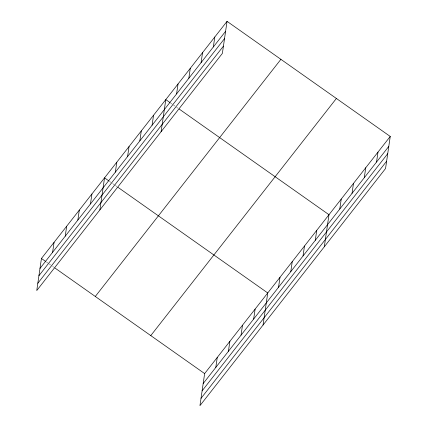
<?xml version="1.0" encoding="UTF-8"?>
<svg xmlns="http://www.w3.org/2000/svg" width="427" height="427" viewBox="0 0 427 427"><rect width="100%" height="100%" fill="white"/><g stroke="black" fill="none" stroke-linecap="round" stroke-linejoin="round"><path stroke-width="0.32" stroke-dasharray="2.13 1.6" d="M170.64 103.024L172.796 104.54M173.335 104.919L176.025 106.819M176.564 107.198L178.182 108.341M109.392 181.278L112.087 183.172M112.621 183.557L114.778 185.072M115.317 185.451L116.934 186.594M46.287 261.9L48.443 263.422M48.977 263.801L52.211 266.08M52.751 266.459L53.829 267.217"/><path stroke-width="0.64" d="M227.047 21.35L41.44 258.479L36.759 290.547L222.366 53.412L227.047 21.35L390.241 136.453L385.56 168.521L199.953 405.65L204.634 373.588L390.241 136.453M52.606 252.309L54.058 242.355M65.23 236.184L66.681 226.23M77.853 220.06L79.305 210.105M90.471 203.935L91.922 193.981M99.87 209.924L104.546 177.856L108.853 180.893M115.343 172.156L116.795 162.207M127.593 156.506L129.045 146.557M139.842 140.857L141.294 130.902M152.092 125.207L153.544 115.253M161.118 131.665L165.793 99.603L170.101 102.64M176.591 93.903L178.043 83.954M188.841 78.253L190.293 68.304M201.096 62.604L202.547 52.649M213.345 46.954L214.797 37M215.8 367.412L217.252 357.458M228.424 351.288L229.875 341.333M241.047 335.163L242.499 325.209M253.665 319.038L255.116 309.084M263.059 325.027L267.74 292.959L118.007 187.352M278.537 287.264L279.989 277.31M290.787 271.609L292.239 261.66M303.037 255.96L304.488 246.011M315.286 240.31L316.738 230.356M324.312 246.774L328.987 214.706L179.26 109.098M339.785 209.011L341.237 199.057M352.035 193.356L353.487 183.407M364.284 177.707L365.736 167.758M376.534 162.057L377.986 152.103M39.989 268.434L225.595 31.304M38.921 275.73L224.527 38.601M37.827 283.25L223.433 46.116M95.296 296.466L280.897 59.337M150.779 335.601L336.385 98.472M203.183 383.537L388.789 146.408M202.115 390.833L387.721 153.704M201.021 398.354L386.627 161.219M41.44 258.479L45.748 261.521M54.902 267.98L204.634 373.588"/></g></svg>
